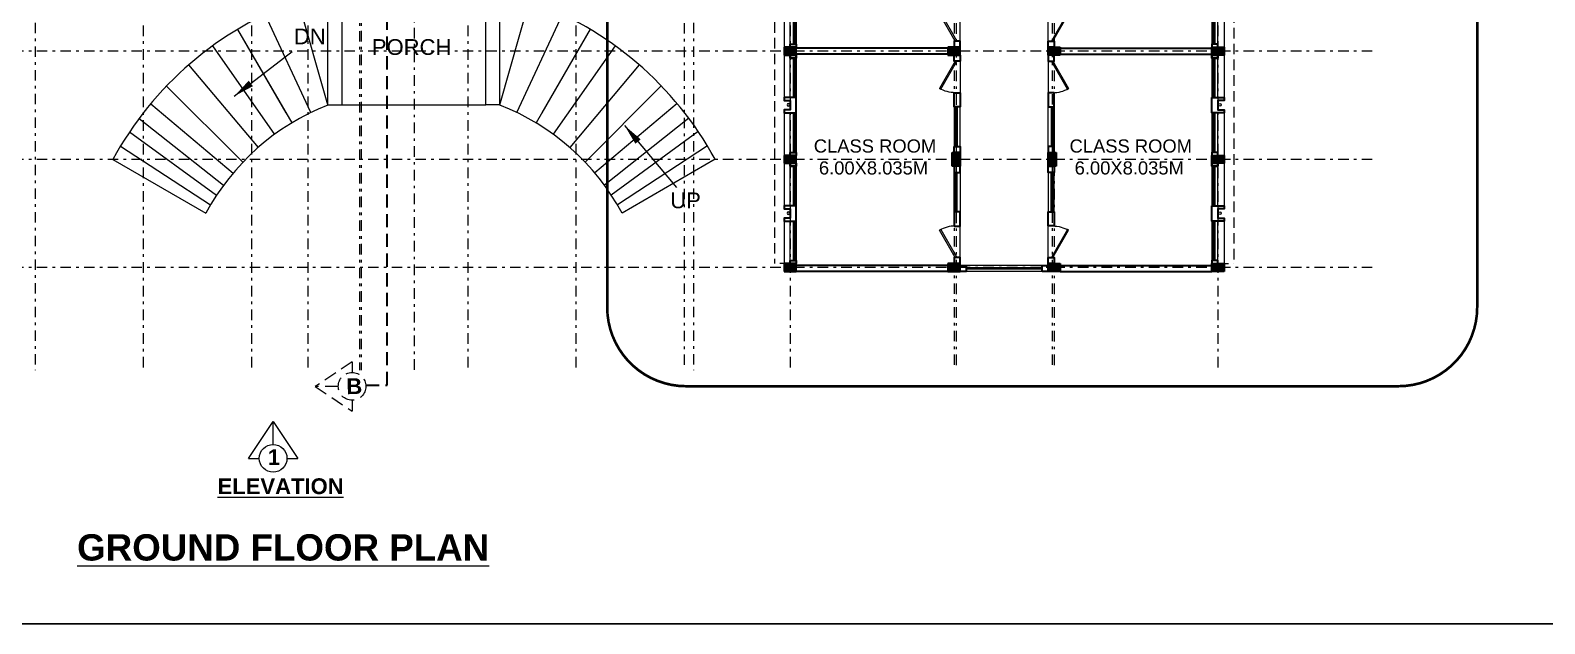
# Model space of a CAD drawing. Header units: millimetres. Extents: x 3614 to 12428, y -844 to 6844.
# Drawn here: x 5457.2 to 5514.8, y -352.7 to -330.2 of the extents above; entities that cross this region are included whole.
import ezdxf

# ---------------------------------------------------------------- set-up
doc = ezdxf.new("R2010")
doc.units = ezdxf.units.MM
doc.header["$LTSCALE"] = 40
doc.header["$MEASUREMENT"] = 0
for name, pattern in [('DASHDOT', [1, 0.5, -0.25, 0, -0.25]), ('DASHED', [0.75, 0.5, -0.25]), ('DASHED2', [0.375, 0.25, -0.125])]:
    doc.linetypes.add(name, pattern=pattern)
doc.layers.get('0').update_dxf_attribs({"linetype": 'CONTINUOUS', "lineweight": 20})
for name, color, linetype, lineweight in [('Beam', 254, 'CONTINUOUS', 25), ('CLL LEV.', 15, 'CONTINUOUS', 18), ('Column', 252, 'CONTINUOUS', 30), ('Column Hatch', 253, 'CONTINUOUS', 13), ('Dim', 220, 'CONTINUOUS', 15), ('Door', 54, 'CONTINUOUS', 18), ('Fixture', 44, 'CONTINUOUS', 15), ('GRID', 134, 'DASHDOT', 13), ('Hidden', 30, 'DASHED', 18), ('RAMP', 213, 'CONTINUOUS', 15), ('Section', 72, 'DASHED2', 30), ('Stair', 1, 'CONTINUOUS', 15), ('TEXT', 7, 'CONTINUOUS', 20), ('Ventilator', 6, 'DASHED', 18), ('Wall', 7, 'CONTINUOUS', 30), ('Window', 150, 'CONTINUOUS', 15), ('Window-Wall', 7, 'CONTINUOUS', 18)]:
    doc.layers.add(name, color=color, linetype=linetype, lineweight=lineweight)
doc.styles.add('DIM', font='arial.ttf')
doc.styles.add('L120', font='simplex.shx', dxfattribs={"height": 1})
doc.styles.get("Standard").update_dxf_attribs({"font": 'txt.shx', "height": 0.03937})
doc.styles.add('Tabrej', font='GOTHIC.TTF')
doc.styles.add('Tabrej.', font='GOTHIC.TTF', dxfattribs={"height": 1})
doc.dimstyles.get("Standard").update_dxf_attribs({"dimtxt": 0.18, "dimasz": 0.18, "dimexe": 0.18, "dimexo": 0.0625, "dimgap": 0.09, "dimtad": 0, "dimtih": 1, "dimtoh": 1, "dimdec": 4, "dimzin": 0, "dimdsep": 46, "dimtxsty": 'Standard', "dimcen": 0.09, "dimadec": 0, "dimazin": 0, "dimtfac": 1, "dimtdec": 4, "dimtofl": 0, "dimtmove": 0, "dimatfit": 3, "dimfxl": 0, "dimtolj": 1, "dimtzin": 0, "dimarcsym": 0})

# ---------------------------------------------------------------- blocks, each defined once
blk = doc.blocks.new('COLM 530')
at = {"layer": 'Column Hatch'}
h = blk.add_hatch(color=0, dxfattribs=at)
h.dxf.hatch_style = 1
h.paths.add_polyline_path([(5443.518, -633.795), (5443.218, -633.795), (5443.218, -634.325), (5443.518, -634.325)])
at = {"layer": 'Column'}
for p, q in [((5443.518, -633.795), (5443.218, -633.795)), ((5443.218, -633.795), (5443.218, -634.325)), ((5443.518, -634.325), (5443.518, -633.795)), ((5443.218, -634.325), (5443.518, -634.325))]:
    blk.add_line(p, q, dxfattribs=at)
blk = doc.blocks.new('COLUMN 546')
at = {"layer": 'Column Hatch'}
h = blk.add_hatch(color=0, dxfattribs=at)
h.dxf.hatch_style = 1
h.paths.add_polyline_path([(0, 0), (0.3, 0), (0.3, 0.46), (0, 0.46)])
at = {"layer": 'Column'}
for p, q in [((0.3, 0.46), (0, 0.46)), ((0, 0.46), (0, 0)), ((0, 0), (0.3, 0)), ((0.3, 0), (0.3, 0.46))]:
    blk.add_line(p, q, dxfattribs=at)
blk = doc.blocks.new('VENT 2')
at = {"layer": 'Ventilator', "linetype": 'Continuous', "ltscale": 0.02}
for p, q in [((0, 0.182), (1.5, 0.182)), ((0, 0.152), (1.5, 0.152))]:
    blk.add_line(p, q, dxfattribs=at)
at = {"layer": 'Window-Wall'}
for p, q in [((0, 0.23), (1.5, 0.23)), ((0, 0), (0, 0.23)), ((0, 0.115), (1.5, 0.115)), ((1.5, 0), (0, 0)), ((1.5, 0.23), (1.5, 0))]:
    blk.add_line(p, q, dxfattribs=at)
blk = doc.blocks.new('*U18')
for p, q in [((0, 0), (0, -6)), ((40, 0), (40, -6))]:
    blk.add_line(p, q)
blk.add_lwpolyline([(0, 0), (34.6, 20), (35.5, 18.5), (0.9, -1.5)], close=True)
blk.add_arc((0, 0), 40, 0, 30)
blk = doc.blocks.new('DOOR1')
at = {"layer": 'Door'}
blk.add_line((0, 0), (1.2, 0), dxfattribs=at)
at = {"layer": 'Door', "xscale": 0.0300000000000013, "yscale": 0.0300000000000013, "zscale": 0.0300000000000013}
blk.add_blockref('*U18', (0, 0.18), dxfattribs=at)
blk = doc.blocks.new('class 1')
at = {"layer": 'Wall'}
for points in [[(0.23, -0.035), (0, -0.035), (0, -0.265), (0.23, -0.265), (0.23, -0.035)], [(0.23, -1.465), (0, -1.465), (0, -2.005), (0.23, -2.005), (0.23, -1.465)], [(0.23, -3.505), (0, -3.505), (0, -3.735), (0.23, -3.735), (0.23, -3.505)]]:
    blk.add_lwpolyline(points, dxfattribs=at)
at = {"layer": 'Wall', "rotation": 270}
for name, p in [('DOOR1', (0, -0.265)), ('VENT 2', (0, -2.005))]:
    blk.add_blockref(name, p, dxfattribs=at)
blk = doc.blocks.new('WINDOW 1')
at = {"layer": 'CLL LEV.'}
for p, q in [((-0.115, -0.23), (-0.115, -0.46)), ((-0.115, -0.46), (1.615, -0.46)), ((1.615, -0.23), (1.615, -0.46))]:
    blk.add_line(p, q, dxfattribs=at)
at = {"layer": 'Window'}
for p, q in [((0, -0.051), (1.5, -0.051)), ((0, -0.081), (1.5, -0.081))]:
    blk.add_line(p, q, dxfattribs=at)
at = {"layer": 'Window-Wall'}
for p, q in [((0, 0), (1.5, 0)), ((0, -0.23), (0, 0)), ((1.5, 0), (1.5, -0.23)), ((0, -0.115), (1.5, -0.115)), ((1.5, -0.23), (0, -0.23))]:
    blk.add_line(p, q, dxfattribs=at)
blk = doc.blocks.new('SHAFT2')
at = {"layer": 'Fixture'}
blk.add_circle((0.302, 0.307), 0.05, dxfattribs=at)
at = {"layer": 'Wall'}
blk.add_lwpolyline([(0, 0.585), (0.46, 0.585), (0.46, 0.47), (0.23, 0.47), (0.23, 0.115), (0.46, 0.115), (0.46, 0), (0, 0), (0, 0.585)], dxfattribs=at)
blk = doc.blocks.new('GRID TY6')
at = {"layer": 'GRID', "lineweight": 18, "ltscale": 0.02}
for p, q in [((5461.4778, -290.0307), (5461.4778, -340.9309)), ((5465.5928, -290.0307), (5465.5928, -340.9309)), ((5469.7078, -290.2417), (5469.7078, -340.9309)), ((5473.8228, -290.0307), (5473.8228, -340.9309)), ((5477.9378, -290.0307), (5477.9378, -340.9309)), ((5486.0878, -290.0307), (5486.0878, -340.9309)), ((5502.3578, -290.0307), (5502.3578, -340.9309)), ((5457.3628, -291.727), (5457.3628, -340.9309)), ((5482.0528, -291.7377), (5482.0528, -340.9309)), ((5482.4148, -291.727), (5482.4148, -340.9309)), ((5492.3178, -291.7377), (5492.3178, -340.9309)), ((5492.3978, -291.7443), (5492.3978, -340.9309)), ((5496.0478, -291.7377), (5496.0478, -340.9309)), ((5496.1278, -291.7443), (5496.1278, -340.9309)), ((5508.2295, -328.8056), (5432.7255, -328.8056)), ((5508.2295, -332.9206), (5432.7255, -332.9206)), ((5508.2295, -337.0356), (5432.7255, -337.0356))]:
    blk.add_line(p, q, dxfattribs=at)
at = {"layer": 'GRID', "color": 190, "lineweight": 18, "ltscale": 0.02}
for p, q in [((5467.7428, -290.0307), (5467.7428, -341.0225)), ((5469.7653, -290.2392), (5469.7653, -340.9309)), ((5471.7878, -290.1224), (5471.7878, -341.0225))]:
    blk.add_line(p, q, dxfattribs=at)
blk = doc.blocks.new('drt')
at = {"layer": 'TEXT', "ltscale": 0.05}
for p, q in [((44.942, -30.84), (45.881, -29.442)), ((45.881, -30.314), (45.881, -29.442)), ((45.881, -29.442), (46.819, -30.84)), ((44.942, -30.84), (45.355, -30.84)), ((46.407, -30.84), (46.819, -30.84))]:
    blk.add_line(p, q, dxfattribs=at)
blk.add_circle((45.881, -30.84), 0.526, dxfattribs=at)
at = {"layer": 'TEXT', "insert": (45.684, -30.492), "char_height": 0.6, "attachment_point": 1, "rotation": 359.4813, "style": 'Tabrej.'}
blk.add_mtext_dynamic_manual_height_columns('{\\fArial|b1|i0|c0|p34;1}', width=20.54056, gutter_width=5, heights=[0], dxfattribs=at)
at = {"layer": 'TEXT', "insert": (43.767, -31.598), "char_height": 0.6, "attachment_point": 1, "style": 'Tabrej.'}
blk.add_mtext_dynamic_manual_height_columns('{\\fArial|b1|i0|c0|p34;\\LELEVATION }', width=20.54056, gutter_width=5, heights=[0], dxfattribs=at)
blk = doc.blocks.new('BDHVBFH')
at = {"layer": 'Section', "color": 7, "linetype": 'ByBlock', "lineweight": 20, "ltscale": 0.05}
for p, q in [((5432.399, -574.787), (5431.461, -576.186)), ((5432.399, -575.66), (5432.399, -574.787)), ((5433.338, -576.186), (5432.399, -574.787)), ((5431.873, -576.186), (5431.461, -576.186)), ((5433.338, -576.186), (5432.925, -576.186))]:
    blk.add_line(p, q, dxfattribs=at)
blk.add_circle((5432.399, -576.186), 0.526, dxfattribs=at)
blk = doc.blocks.new('SECT BB')
at = {"layer": 'Section', "ltscale": 0.05}
for p, q in [((5469.946, -289.614), (5470.752, -289.614)), ((5470.752, -343.655), (5470.752, -289.614)), ((5469.946, -343.655), (5470.752, -343.655))]:
    blk.add_line(p, q, dxfattribs=at)
at = {"layer": 'Section', "rotation": 90}
for p in [(4893.237, -5721.963), (4893.237, -5776.106)]:
    blk.add_blockref('BDHVBFH', p, dxfattribs=at)
at = {"layer": 'Section', "char_height": 0.6, "attachment_point": 1, "rotation": 1.0017, "style": 'Tabrej'}
for insert in [(5469.197, -289.257), (5469.197, -343.405)]:
    blk.add_mtext_dynamic_manual_height_columns('{\\fArial|b1|i0|c0|p34;B}', width=20.54056, gutter_width=5, heights=[0], dxfattribs=dict(at, insert=insert))
blk = doc.blocks.new('PORCH')
at = {"layer": 'RAMP', "ltscale": 0.05}
for p, q in [((-117.091, 51.925), (-118.753, 51.925)), ((-117.621, 47.963), (-118.753, 51.925)), ((-111.611, 51.925), (-109.95, 51.925)), ((-111.081, 47.963), (-109.95, 51.925)), ((-111.081, 47.963), (-111.081, 51.924)), ((-118.268, 47.672), (-120.007, 51.401)), ((-110.435, 47.672), (-108.696, 51.401)), ((-121.063, 50.832), (-119.218, 47.655)), ((-121.063, 50.832), (-118.998, 47.275)), ((-107.64, 50.832), (-109.704, 47.275)), ((-107.64, 50.832), (-109.484, 47.655)), ((-122.008, 50.207), (-119.651, 46.841)), ((-106.695, 50.207), (-109.051, 46.841)), ((-122.919, 49.483), (-120.28, 46.338)), ((-105.784, 49.483), (-108.422, 46.338)), ((-123.76, 48.681), (-120.861, 45.782)), ((-104.942, 48.681), (-107.842, 45.782)), ((-124.363, 48.008), (-121.227, 45.373)), ((-117.621, 47.963), (-117.091, 47.963)), ((-111.081, 47.963), (-111.611, 47.963)), ((-104.339, 48.008), (-107.475, 45.373)), ((-124.803, 47.452), (-121.596, 44.906)), ((-103.899, 47.452), (-107.107, 44.906)), ((-125.164, 46.944), (-121.859, 44.529)), ((-103.538, 46.944), (-106.843, 44.529)), ((-125.513, 46.397), (-122.09, 44.161)), ((-103.189, 46.397), (-106.613, 44.161)), ((-125.807, 45.886), (-122.27, 43.844)), ((-102.895, 45.886), (-106.433, 43.844))]:
    blk.add_line(p, q, dxfattribs=at)
at = {"layer": 'RAMP'}
blk.add_line((-117.621, 47.963), (-117.621, 51.924), dxfattribs=at)
at = {"layer": 'RAMP', "ltscale": 0.05}
for centre, radius, start, end in [((-114.351, 39.644), 13.046, 109.71673, 151.41399), ((-114.351, 39.644), 13.046, 28.58601, 70.28327), ((-114.34, 39.558), 9.014, 111.34835, 151.61178), ((-114.363, 39.558), 9.014, 28.38822, 68.65165)]:
    blk.add_arc(centre, radius, start, end, dxfattribs=at)
at = {"layer": 'Stair'}
for p, q in [((-117.091, 51.925), (-117.091, 47.965)), ((-111.611, 47.965), (-111.611, 51.925)), ((-117.091, 47.965), (-111.611, 47.965))]:
    blk.add_line(p, q, dxfattribs=at)
at = {"layer": 'Wall'}
blk.add_line((-117.091, 47.965), (-117.091, 47.965), dxfattribs=at)
at = {"layer": 'Wall', "char_height": 0.6, "attachment_point": 1, "style": 'Tabrej.'}
for s, insert in [('{\\fArial|b0|i0|c0|p34;DN}', (-118.914, 50.866)), ('{\\fArial|b0|i0|c0|p34;PORCH}', (-115.95, 50.461)), ('{\\fArial|b0|i0|c0|p34;UP}', (-104.6, 44.625))]:
    blk.add_mtext_dynamic_manual_height_columns(s, width=2.98657, gutter_width=5, heights=[0], dxfattribs=dict(at, insert=insert))
at = {"layer": 'Dim'}
for points, override in [([(-121.186, 48.292), (-118.977, 49.992)], {"dimscale": 40, "dimtxt": 1, "dimasz": 0.02, "dimdec": 2, "dimpost": "'", "dimtxsty": 'L120', "dimtdec": 2, "dimarcsym": 1}), ([(-106.34, 47.176), (-104.357, 44.813)], {"dimscale": 40, "dimtxt": 1, "dimasz": 0.02, "dimgap": 0.09, "dimtad": 0, "dimdec": 2, "dimpost": "'", "dimtxsty": 'L120', "dimtdec": 2, "dimarcsym": 1})]:
    blk.add_leader(points, dimstyle='Standard', override=override, dxfattribs=at)
blk = doc.blocks.new('NEW BILDING')
at = {"layer": 'Hidden', "ltscale": 0.02}
for p, q in [((5485.4878, -294.4311), (5485.4878, -310.8111)), ((5502.9578, -295.2511), (5502.9578, -310.8111)), ((5486.0878, -310.8111), (5485.4878, -310.8111)), ((5502.3578, -310.8111), (5502.9578, -310.8111))]:
    blk.add_line(p, q, dxfattribs=at)
at = {"layer": 'Wall'}
for p, q in [((5492.0878, -302.6161), (5486.3178, -302.6161)), ((5492.0878, -302.8461), (5486.3178, -302.8461)), ((5496.3578, -302.6161), (5502.1278, -302.6161)), ((5496.3578, -302.8461), (5502.1278, -302.8461)), ((5492.0878, -310.8811), (5486.3178, -310.8811)), ((5496.3578, -310.8811), (5502.1278, -310.8811)), ((5492.0878, -311.1111), (5486.3178, -311.1111)), ((5496.3578, -311.1111), (5502.1278, -311.1111))]:
    blk.add_line(p, q, dxfattribs=at)
for points in [[(5486.0878, -302.5811), (5486.0878, -302.4661), (5486.3178, -302.4661), (5486.3178, -302.5811), (5486.0878, -302.5811)], [(5486.0878, -302.8811), (5486.0878, -302.9961), (5486.3178, -302.9961), (5486.3178, -302.8811), (5486.0878, -302.8811)], [(5486.0878, -302.9961), (5486.0878, -302.8811), (5486.3178, -302.8811), (5486.3178, -302.9961), (5486.0878, -302.9961)], [(5502.3578, -302.5811), (5502.3578, -302.4661), (5502.1278, -302.4661), (5502.1278, -302.5811), (5502.3578, -302.5811)], [(5502.3578, -302.8811), (5502.3578, -302.9961), (5502.1278, -302.9961), (5502.1278, -302.8811), (5502.3578, -302.8811)], [(5502.3578, -302.9961), (5502.3578, -302.8811), (5502.1278, -302.8811), (5502.1278, -302.9961), (5502.3578, -302.9961)], [(5486.0878, -306.6961), (5486.0878, -306.5811), (5486.3178, -306.5811), (5486.3178, -306.6961), (5486.0878, -306.6961)], [(5486.0878, -306.9961), (5486.0878, -307.1111), (5486.3178, -307.1111), (5486.3178, -306.9961), (5486.0878, -306.9961)], [(5486.0878, -307.1111), (5486.0878, -306.9961), (5486.3178, -306.9961), (5486.3178, -307.1111), (5486.0878, -307.1111)], [(5502.3578, -306.6961), (5502.3578, -306.5811), (5502.1278, -306.5811), (5502.1278, -306.6961), (5502.3578, -306.6961)], [(5502.3578, -306.9961), (5502.3578, -307.1111), (5502.1278, -307.1111), (5502.1278, -306.9961), (5502.3578, -306.9961)], [(5502.3578, -307.1111), (5502.3578, -306.9961), (5502.1278, -306.9961), (5502.1278, -307.1111), (5502.3578, -307.1111)], [(5486.0878, -310.8111), (5486.0878, -310.6961), (5486.3178, -310.6961), (5486.3178, -310.8111), (5486.0878, -310.8111)], [(5492.5478, -311.1111), (5492.5478, -310.8811), (5492.7778, -310.8811), (5492.7778, -311.1111), (5492.5478, -311.1111)], [(5495.6678, -311.1111), (5495.6678, -310.8811), (5495.8978, -310.8811), (5495.8978, -311.1111), (5495.6678, -311.1111)], [(5502.3578, -310.8111), (5502.3578, -310.6961), (5502.1278, -310.6961), (5502.1278, -310.8111), (5502.3578, -310.8111)]]:
    blk.add_lwpolyline(points, dxfattribs=at)
at = {"layer": 'Window', "linetype": 'ByBlock', "ltscale": 0.05}
for p, q in [((5495.6678, -310.9711), (5492.7778, -310.9711)), ((5495.6678, -311.0211), (5492.7778, -311.0211))]:
    blk.add_line(p, q, dxfattribs=at)
at = {"layer": 'Window-Wall', "linetype": 'ByBlock', "ltscale": 0.05}
for p, q in [((5495.6678, -310.8811), (5492.7778, -310.8811)), ((5495.6678, -311.1111), (5492.7778, -311.1111))]:
    blk.add_line(p, q, dxfattribs=at)
at = {"linetype": 'ByBlock', "rotation": 180}
for p in [(5492.5478, -302.6161), (5492.5478, -310.8461)]:
    blk.add_blockref('class 1', p, dxfattribs=at)
at = {"linetype": 'ByBlock', "xscale": -1, "rotation": 180}
for p in [(5495.8978, -302.6161), (5495.8978, -310.8453)]:
    blk.add_blockref('class 1', p, dxfattribs=at)
at = {"color": 7, "extrusion": (0, 0, -1), "xscale": -1, "zscale": -1, "rotation": 270}
for p in [(-5486.3178, -302.8811), (-5492.5478, -302.8811), (-5486.3178, -306.9961), (-5486.3178, -311.1111), (-5492.5478, -311.1111)]:
    blk.add_blockref('COLUMN 546', p, dxfattribs=at)
at = {"linetype": 'ByBlock', "xscale": -1}
for name, p in [('class 1', (5492.5478, -302.8461)), ('SHAFT2', (5486.3178, -305.0811)), ('SHAFT2', (5486.3178, -309.1961))]:
    blk.add_blockref(name, p, dxfattribs=at)
at = {"color": 7, "extrusion": (0, 0, -1), "zscale": -1, "rotation": 90.00000000000004}
for p in [(-5495.8978, -302.8811), (-5502.1278, -302.8811), (-5502.1278, -306.9961), (-5495.8978, -311.1111), (-5502.1278, -311.1111)]:
    blk.add_blockref('COLUMN 546', p, dxfattribs=at)
at = {"linetype": 'ByBlock'}
blk.add_blockref('class 1', (5495.8978, -302.8461), dxfattribs=at)
at = {"linetype": 'ByBlock', "extrusion": (0, 0, -1), "xscale": -1, "zscale": -1}
for p in [(-5502.1278, -305.0811), (-5502.1278, -309.1961)]:
    blk.add_blockref('SHAFT2', p, dxfattribs=at)
at = {"xscale": -1}
for p in [(10935.7656, 327.2137), (10939.4156, 327.2137)]:
    blk.add_blockref('COLM 530', p, dxfattribs=at)
at = {"layer": 'CLL LEV.', "extrusion": (0, 0, -1), "xscale": -1, "zscale": -1, "rotation": 90}
for p in [(-5486.3178, -300.9661), (-5486.3178, -302.9961), (-5486.3178, -305.0811), (-5486.3178, -307.1111), (-5486.3178, -309.1961)]:
    blk.add_blockref('WINDOW 1', p, dxfattribs=at)
at = {"layer": 'CLL LEV.', "xscale": -1, "rotation": 90}
for p in [(5502.1278, -300.9661), (5502.1278, -302.9961), (5502.1278, -305.0811), (5502.1278, -307.1111), (5502.1278, -309.1961)]:
    blk.add_blockref('WINDOW 1', p, dxfattribs=at)
at = {"layer": 'Window-Wall', "rotation": 0.0234957996067012}
blk.add_blockref('PORCH', (5586.1437, -352.6885), dxfattribs=at)
at = {"layer": 'TEXT', "char_height": 0.5, "attachment_point": 1, "style": 'Tabrej.'}
for insert in [(5486.984, -306.0885), (5496.7124, -306.0885)]:
    blk.add_mtext_dynamic_manual_height_columns('{\\fArial|b0|i0|c0|p34;CLASS ROOM\\P 6.00X8.035M}', width=19.989683, gutter_width=5, heights=[0], dxfattribs=dict(at, insert=insert))

msp = doc.modelspace()

# ---------------------------------------------------------------- linework, layer by layer
at = {"layer": 'Beam', "ltscale": 0.05}
msp.add_lwpolyline([(5375.2505, -262.6934), (6008.3008, -262.6934), (6008.3008, -352.7314), (5375.2505, -352.7314)], close=True, dxfattribs=at)
at = {"layer": 'Dim', "color": 1, "linetype": 'DASHDOT', "ltscale": 0.05, "const_width": 0.1}
msp.add_lwpolyline([(5482.1263, -289.9782), (5509.2186, -289.9782, -0.4142136), (5512.2186, -292.9782), (5512.2186, -340.701, -0.4142136), (5509.2186, -343.701), (5482.1263, -343.701, -0.4142136), (5479.1263, -340.701), (5479.1263, -292.9782, -0.4142136)], format="xyb", close=True, dxfattribs=at)

# ---------------------------------------------------------------- block references
msp.add_blockref('GRID TY6', (0, -2.1535))
at = {"layer": 'Section'}
msp.add_blockref('SECT BB', (0, 0), dxfattribs=at)
at = {"layer": 'Wall'}
msp.add_blockref('drt', (5420.538, -315.6044), dxfattribs=at)
at = {"layer": 'Window-Wall'}
msp.add_blockref('NEW BILDING', (0, -28.228), dxfattribs=at)

# ---------------------------------------------------------------- texts
at = {"layer": 'TEXT', "insert": (5458.9634, -349.3299), "char_height": 1, "attachment_point": 1, "style": 'DIM'}
msp.add_mtext_dynamic_manual_height_columns('{\\fArial|b1|i0|c0|p34;\\LGROUND FLOOR PLAN}', width=20.540561, gutter_width=5, heights=[0], dxfattribs=at)

doc.saveas('drawing.dxf')
